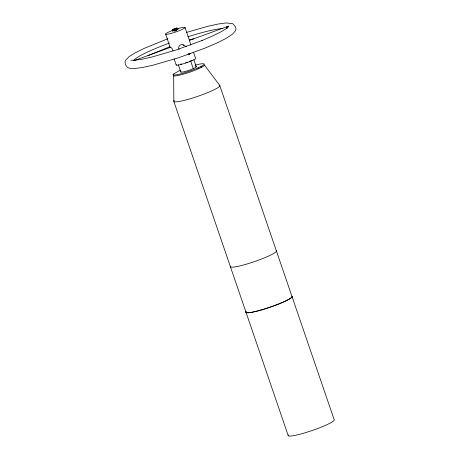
<?xml version="1.0" encoding="UTF-8"?>
<svg xmlns="http://www.w3.org/2000/svg" width="459" height="459" viewBox="0 0 459 459"><rect width="100%" height="100%" fill="white"/><g stroke="black" fill="none" stroke-linecap="round" stroke-linejoin="round"><path stroke-width="0.69" d="M227.119 27.976L227.016 26.668L226.499 27.523M170.335 47.61C171.425 46.852 172.854 49.801 173.009 50.897M190.083 53.485L189.114 54.105M246.116 311.604L245.714 312.269L246.667 312.774L249.151 312.711A24.654 3.047 -18.9 0 0 275.693 305.178A24.654 3.047 -18.9 0 0 292.394 296.388M228.243 26.978L228.84 26.1L226.436 28.665M288.263 434.96A24.413 3.018 -18.9 0 0 311.305 430.794A24.413 3.018 -18.9 0 0 334.106 419.503L219.695 85.34A24.413 3.018 -18.9 0 1 196.894 96.631A24.413 3.018 -18.9 0 1 173.858 100.796L173.663 75.052M173.858 100.796L174.345 100.372M174.053 30.047L176.032 29.353M175.275 30.024L173.009 30.524L172.664 29.519L176.853 27.993L177.191 28.992L174.225 30.317M173.009 30.524L173.674 30.019M172.664 29.519L176.853 27.993M227.199 28.016L221.479 31.579L212.878 35.854L201.977 40.547L202.39 40.386L176.267 49.933L151.504 57.151L141.492 59.331L134.051 60.336M176.204 29.623L175.567 29.921M180.691 70.152A16.438 2.031 -18.9 0 0 179.004 70.875L173.095 74.289A16.438 2.031 -18.9 0 0 180.812 73.824A16.438 2.031 -18.9 0 0 198.064 67.852L200.927 66.492L201.254 67.456L198.397 68.816A16.438 2.031 -18.9 0 1 181.144 74.788A16.438 2.031 -18.9 0 1 173.422 75.253M174.615 29.869L175.355 29.594M174.759 30.828C173.123 31.809 178.121 30.001 175.9 30.426M148.01 55.614L169.864 46.703M189.406 61.426L190.623 60.898L193.268 68.615M167.891 38.734L144.115 48.407L135.17 52.848L129.22 56.555L125.875 59.963L124.934 61.845L125.548 64.897L127.338 67.307L129.214 68.213L134.808 68.517L142.542 67.479L152.95 65.207L178.907 57.65L205.437 47.943L216.774 43.066L225.719 38.619L232.426 34.27L235.605 30.627L236.018 28.567L235.335 26.57L232.667 23.581L226.08 22.95L218.341 23.994L207.933 26.261L186.606 32.382M174.69 29.749L174.982 29.64M175.022 30.719L175.613 30.512M135.13 60.244L170.679 47.254M189.458 40.392L227.693 26.421M189.808 53.864L188.414 54.064M174.925 29.973L175.223 29.875M189.251 40.099L193.882 38.659M130.735 60.14L134.309 60.341M246.127 312.487L247.665 312.751A24.413 3.018 -18.9 0 0 266.071 308.482L272.107 306.451A24.413 3.018 -18.9 0 0 291.89 296.204M182.975 44.827L186.727 46.749M183.772 45.326L183.118 44.896A3.093 3.012 -76.2 0 0 180.812 44.793L179.463 45.676L178.735 47.093A2.788 2.616 51.5 0 0 179.176 49.383M219.695 85.34L204.289 64.851A16.438 2.031 -18.9 0 1 201.254 67.456M190.875 45.114L189.429 40.403A3.081 0.579 69.7 0 0 189.286 40.461M185.006 27.391L189.596 40.811M193.503 52.217L195.568 58.259A10.276 1.268 -18.9 0 1 185.602 63.084A10.276 1.268 -18.9 0 1 176.29 64.667M198.064 67.852L198.397 68.816M193.882 59.739L196.303 66.807M176.181 28.498L176.526 29.496M174.093 29.261L174.437 30.265M178.339 64.845L180.766 71.92M165.647 34.178L170.243 47.598M174.145 59.004L176.216 65.04M173.881 101.617L288.292 435.78M246.053 311.707L246.076 312.464M276.289 250.637A24.413 3.018 -18.9 0 1 253.488 261.923A24.413 3.018 -18.9 0 1 230.447 266.088M192.011 60.249A8.216 1.016 -18.9 0 1 191.082 60.703M187.484 62.16A8.216 1.016 -18.9 0 1 185.459 62.866M181.632 63.979A8.216 1.016 -18.9 0 1 180.565 64.226M195.046 65.224A16.438 2.031 -18.9 0 1 200.927 66.492M195.477 66.544A8.216 1.016 -18.9 0 1 193.721 68.42L192.046 69.143A8.216 1.016 -18.9 0 1 183.462 71.885A8.216 1.016 -18.9 0 1 181.139 71.518M176.876 28.94A10.276 1.268 -18.9 0 1 183.6 28.705A10.276 1.268 -18.9 0 1 167.437 34.224A10.276 1.268 -18.9 0 1 173.083 30.231M190.221 53.651A3.081 3.035 -62.9 0 1 187.938 54.151M133.385 60.525A50.341 6.219 -18.9 0 1 169.337 43.083M187.903 36.731A50.341 6.219 -18.9 0 1 222.982 28.452M176.738 28.865A3.156 0.39 -18.9 0 1 177.449 29.221A3.156 0.39 -18.9 0 1 173.06 30.747A3.156 0.39 -18.9 0 1 173.112 30.122M176.79 29.015A3.156 0.39 -18.9 0 1 177.501 29.376A3.156 0.39 -18.9 0 1 173.112 30.896A3.156 0.39 -18.9 0 1 173.163 30.277"/></g></svg>
